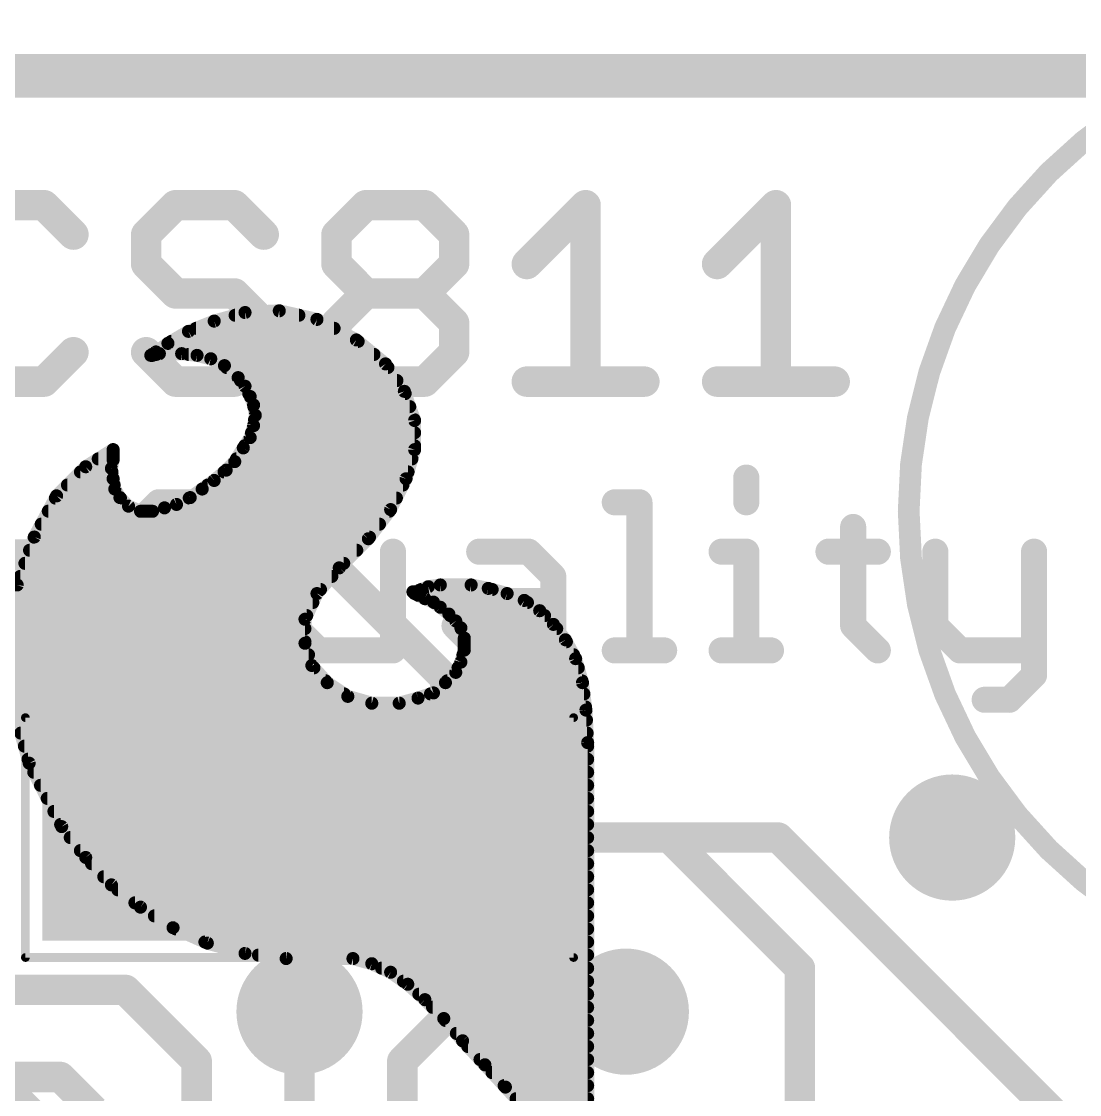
# Model space of a CAD drawing. Extents: x -8.7 to 63.3, y -0.1 to 30.3.
# Drawn here: x 7.27 to 13.44, y 11.84 to 18.1 of the extents above; entities that cross this region are included whole.
import ezdxf

# ---------------------------------------------------------------- set-up
doc = ezdxf.new("R2010")
doc.units = 0
for name, color, linetype in [('1', 12, 'CONTINUOUS'), ('16', 132, 'CONTINUOUS'), ('18', 110, 'CONTINUOUS'), ('20', 53, 'CONTINUOUS'), ('21', 41, 'CONTINUOUS'), ('22', 40, 'CONTINUOUS'), ('29', 253, 'CONTINUOUS'), ('31', 253, 'CONTINUOUS'), ('39', 12, 'CONTINUOUS')]:
    doc.layers.add(name, color=color, linetype=linetype)

# ---------------------------------------------------------------- blocks, each defined once
blk = doc.blocks.new('RECT')
blk.add_solid([(-0.5, -0.5), (0.5, -0.5), (-0.5, 0.5), (0.5, 0.5)])
blk = doc.blocks.new('ROUNDV')
at = {"const_width": 0.5}
blk.add_lwpolyline([(0, -0.25, 1), (0, 0.25, 1), (0, -0.25)], format="xyb", dxfattribs=at)

msp = doc.modelspace()

# ---------------------------------------------------------------- linework, layer by layer
at = {"layer": '1'}
for points, const_width in [([(17.78, 17.78), (0, 17.78)], 0.254), ([(6.223, 14.986), (9.017, 14.986)], 0.1778), ([(9.017, 14.986), (9.74, 14.263)], 0.1778), ([(9.74, 13.335), (9.74, 14.263)], 0.1778), ([(11.049, 13.335), (9.74, 13.335)], 0.1778), ([(11.811, 12.573), (11.049, 13.335)], 0.1778), ([(11.811, 11.303), (11.811, 12.573)], 0.1778), ([(7.874, 12.446), (6.604, 12.446)], 0.1778), ([(8.29, 12.03), (7.874, 12.446)], 0.1778), ([(8.89, 11.26), (8.89, 12.319)], 0.1778), ([(9.49, 12.03), (9.779, 12.319)], 0.1778), ([(9.779, 12.319), (10.795, 12.319)], 0.1778), ([(8.29, 11.26), (8.29, 12.03)], 0.1778), ([(9.49, 11.26), (9.49, 12.03)], 0.1778), ([(7.493, 11.938), (4.572, 11.938)], 0.1778), ([(7.69, 11.741), (7.493, 11.938)], 0.1778)]:
    msp.add_lwpolyline(points, dxfattribs=dict(at, const_width=const_width))
at = {"layer": '1', "const_width": 0.0889}
for points in [[(9.0484, 15.0174, 1), (8.9856, 14.9546)], [(9.017, 14.9416, 1), (9.017, 15.0305)], [(9.7844, 14.263, 1), (9.6956, 14.263)], [(9.7086, 14.2316, 1), (9.7714, 14.2944)], [(9.74, 13.3795, 1), (9.74, 13.2906)], [(11.0804, 13.3664, 1), (11.0176, 13.3036)], [(11.049, 13.2906, 1), (11.049, 13.3795)], [(9.6956, 13.335, 1), (9.7844, 13.335)], [(11.8554, 12.573, 1), (11.7666, 12.573)], [(11.7796, 12.5416, 1), (11.8424, 12.6044)], [(7.9054, 12.4774, 1), (7.8426, 12.4146)], [(7.874, 12.4016, 1), (7.874, 12.4904)], [(8.9345, 12.319, 1), (8.8456, 12.319)], [(9.779, 12.3635, 1), (9.779, 12.2746)], [(9.8104, 12.2876, 1), (9.7476, 12.3504)], [(10.795, 12.2746, 1), (10.795, 12.3635)], [(8.3345, 12.03, 1), (8.2456, 12.03)], [(8.2586, 11.9986, 1), (8.3214, 12.0614)], [(9.4586, 12.0614, 1), (9.5214, 11.9986)], [(9.5344, 12.03, 1), (9.4456, 12.03)], [(7.5244, 11.9694, 1), (7.4616, 11.9066)], [(7.493, 11.8936, 1), (7.493, 11.9825)]]:
    msp.add_lwpolyline(points, format="xyb", dxfattribs=at)
at = {"layer": '16'}
for points, const_width in [([(0, 17.78), (17.78, 17.78)], 0.254), ([(9.271, 13.335), (8.89, 12.954)], 0.1778), ([(11.684, 13.335), (9.271, 13.335)], 0.1778), ([(13.589, 11.43), (11.684, 13.335)], 0.1778), ([(8.89, 12.954), (8.89, 12.319)], 0.1778), ([(7.62, 11.43), (6.35, 12.7)], 0.1778), ([(10.16, 11.684), (10.795, 12.319)], 0.1778)]:
    msp.add_lwpolyline(points, dxfattribs=dict(at, const_width=const_width))
at = {"layer": '16', "const_width": 0.0889}
for points in [[(9.271, 13.3795, 1), (9.271, 13.2906)], [(9.3024, 13.3036, 1), (9.2396, 13.3664)], [(11.7154, 13.3664, 1), (11.6526, 13.3036)], [(11.684, 13.2906, 1), (11.684, 13.3795)], [(8.9345, 12.954, 1), (8.8456, 12.954)], [(8.8586, 12.9854, 1), (8.9214, 12.9226)], [(10.8264, 12.2876, 1), (10.7636, 12.3504)], [(8.8456, 12.319, 1), (8.9345, 12.319)]]:
    msp.add_lwpolyline(points, format="xyb", dxfattribs=at)
at = {"layer": '20', "const_width": 0.2032}
msp.add_lwpolyline([(0, 17.78), (17.78, 17.78)], dxfattribs=at)
at = {"layer": '21'}
for points, const_width in [([(7.3988, 17.0252), (7.0556, 17.0252)], 0.1778), ([(7.5704, 16.8536), (7.3988, 17.0252)], 0.1778), ([(8.1666, 17.0252), (7.995, 16.8536)], 0.1778), ([(8.5098, 17.0252), (8.1666, 17.0252)], 0.1778), ([(8.6814, 16.8536), (8.5098, 17.0252)], 0.1778), ([(9.1059, 16.8536), (9.2775, 17.0252)], 0.1778), ([(9.2775, 17.0252), (9.6207, 17.0252)], 0.1778), ([(9.6207, 17.0252), (9.7923, 16.8536)], 0.1778), ([(10.2168, 16.682), (10.56, 17.0252)], 0.1778), ([(10.56, 17.0252), (10.56, 15.9957)], 0.1778), ([(11.3278, 16.682), (11.6709, 17.0252)], 0.1778), ([(11.6709, 17.0252), (11.6709, 15.9957)], 0.1778), ([(7.995, 16.8536), (7.995, 16.682)], 0.1778), ([(9.1059, 16.682), (9.1059, 16.8536)], 0.1778), ([(9.7923, 16.8536), (9.7923, 16.682)], 0.1778), ([(7.995, 16.682), (8.1666, 16.5104)], 0.1778), ([(9.2775, 16.5104), (9.1059, 16.682)], 0.1778), ([(9.7923, 16.682), (9.6207, 16.5104)], 0.1778), ([(8.1666, 16.5104), (8.5098, 16.5104)], 0.1778), ([(8.5098, 16.5104), (8.6814, 16.3388)], 0.1778), ([(9.1059, 16.3388), (9.2775, 16.5104)], 0.1778), ([(9.2775, 16.5104), (9.6207, 16.5104)], 0.1778), ([(9.6207, 16.5104), (9.7923, 16.3388)], 0.1778), ([(8.6814, 16.3388), (8.6814, 16.1672)], 0.1778), ([(9.1059, 16.1672), (9.1059, 16.3388)], 0.1778), ([(9.7923, 16.3388), (9.7923, 16.1672)], 0.1778), ([(7.3988, 15.9957), (7.5704, 16.1672)], 0.1778), ([(8.1666, 15.9957), (7.995, 16.1672)], 0.1778), ([(8.6814, 16.1672), (8.5098, 15.9957)], 0.1778), ([(9.2775, 15.9957), (9.1059, 16.1672)], 0.1778), ([(9.7923, 16.1672), (9.6207, 15.9957)], 0.1778), ([(7.0556, 15.9957), (7.3988, 15.9957)], 0.1778), ([(8.5098, 15.9957), (8.1666, 15.9957)], 0.1778), ([(9.6207, 15.9957), (9.2775, 15.9957)], 0.1778), ([(10.2168, 15.9957), (10.9032, 15.9957)], 0.1778), ([(11.3278, 15.9957), (12.0141, 15.9957)], 0.1778), ([(11.4981, 15.4356), (11.4981, 15.2915)], 0.1524), ([(7.9238, 15.1475), (8.0679, 15.2915)], 0.1524), ([(8.0679, 15.2915), (8.356, 15.2915)], 0.1524), ([(8.356, 15.2915), (8.5, 15.1475)], 0.1524), ([(10.7304, 15.2915), (10.8744, 15.2915)], 0.1524), ([(10.8744, 15.2915), (10.8744, 14.4272)], 0.1524), ([(7.9238, 14.5713), (7.9238, 15.1475)], 0.1524), ([(8.5, 15.1475), (8.5, 14.5713)], 0.1524), ([(12.1218, 15.1475), (12.1218, 14.5713)], 0.1524), ([(8.8593, 15.0034), (8.8593, 14.5713)], 0.1524), ([(9.4355, 14.4272), (9.4355, 15.0034)], 0.1524), ([(9.9389, 15.0034), (10.227, 15.0034)], 0.1524), ([(10.227, 15.0034), (10.3711, 14.8594)], 0.1524), ([(11.354, 15.0034), (11.4981, 15.0034)], 0.1524), ([(11.4981, 15.0034), (11.4981, 14.4272)], 0.1524), ([(11.9777, 15.0034), (12.2658, 15.0034)], 0.1524), ([(12.6014, 15.0034), (12.6014, 14.5713)], 0.1524), ([(13.1776, 15.0034), (13.1776, 14.2831)], 0.1524), ([(10.3711, 14.8594), (10.3711, 14.4272)], 0.1524), ([(8.2119, 14.7153), (8.5, 14.4272)], 0.1524), ([(9.7948, 14.5713), (9.9389, 14.7153)], 0.1524), ([(9.9389, 14.7153), (10.3711, 14.7153)], 0.1524), ([(8.0679, 14.4272), (7.9238, 14.5713)], 0.1524), ([(8.5, 14.5713), (8.356, 14.4272)], 0.1524), ([(8.8593, 14.5713), (9.0034, 14.4272)], 0.1524), ([(9.9389, 14.4272), (9.7948, 14.5713)], 0.1524), ([(12.1218, 14.5713), (12.2658, 14.4272)], 0.1524), ([(12.6014, 14.5713), (12.7454, 14.4272)], 0.1524), ([(8.356, 14.4272), (8.0679, 14.4272)], 0.1524), ([(9.0034, 14.4272), (9.4355, 14.4272)], 0.1524), ([(10.3711, 14.4272), (9.9389, 14.4272)], 0.1524), ([(10.7304, 14.4272), (11.0185, 14.4272)], 0.1524), ([(11.354, 14.4272), (11.6421, 14.4272)], 0.1524), ([(12.7454, 14.4272), (13.1776, 14.4272)], 0.1524), ([(13.1776, 14.2831), (13.0336, 14.1391)], 0.1524), ([(13.0336, 14.1391), (12.8895, 14.1391)], 0.1524)]:
    msp.add_lwpolyline(points, dxfattribs=dict(at, const_width=const_width))
for points, const_width in [([(7.4303, 17.0567, 1), (7.3674, 16.9938)], 0.0889), ([(7.3988, 16.9808, 1), (7.3988, 17.0697)], 0.0889), ([(8.1666, 17.0697, 1), (8.1666, 16.9808)], 0.0889), ([(8.198, 16.9938, 1), (8.1351, 17.0567)], 0.0889), ([(8.5412, 17.0567, 1), (8.4783, 16.9938)], 0.0889), ([(8.5098, 16.9808, 1), (8.5098, 17.0697)], 0.0889), ([(9.2775, 17.0697, 1), (9.2775, 16.9808)], 0.0889), ([(9.3089, 16.9938, 1), (9.2461, 17.0567)], 0.0889), ([(9.6521, 17.0567, 1), (9.5893, 16.9938)], 0.0889), ([(9.6207, 16.9808, 1), (9.6207, 17.0697)], 0.0889), ([(10.6045, 17.0252, 1), (10.5156, 17.0252)], 0.0889), ([(10.5914, 16.9938, 1), (10.5286, 17.0567)], 0.0889), ([(11.7154, 17.0252, 1), (11.6265, 17.0252)], 0.0889), ([(11.7024, 16.9938, 1), (11.6395, 17.0567)], 0.0889), ([(7.539, 16.8222, 1), (7.6019, 16.8851)], 0.0889), ([(8.0394, 16.8536, 1), (7.9505, 16.8536)], 0.0889), ([(7.9635, 16.8851, 1), (8.0264, 16.8222)], 0.0889), ([(8.6499, 16.8222, 1), (8.7128, 16.8851)], 0.0889), ([(9.1503, 16.8536, 1), (9.0614, 16.8536)], 0.0889), ([(9.0745, 16.8851, 1), (9.1373, 16.8222)], 0.0889), ([(9.8367, 16.8536, 1), (9.7478, 16.8536)], 0.0889), ([(9.7609, 16.8222, 1), (9.8237, 16.8851)], 0.0889), ([(8.0264, 16.7135, 1), (7.9635, 16.6506)], 0.0889), ([(7.9505, 16.682, 1), (8.0394, 16.682)], 0.0889), ([(9.1373, 16.7135, 1), (9.0745, 16.6506)], 0.0889), ([(9.0614, 16.682, 1), (9.1503, 16.682)], 0.0889), ([(9.7478, 16.682, 1), (9.8367, 16.682)], 0.0889), ([(9.8237, 16.6506, 1), (9.7609, 16.7135)], 0.0889), ([(10.1854, 16.7135, 1), (10.2483, 16.6506)], 0.0889), ([(11.2963, 16.7135, 1), (11.3592, 16.6506)], 0.0889), ([(8.1666, 16.5549, 1), (8.1666, 16.466)], 0.0889), ([(8.5412, 16.5419, 1), (8.4783, 16.479)], 0.0889), ([(8.5098, 16.466, 1), (8.5098, 16.5549)], 0.0889), ([(9.2775, 16.5549, 1), (9.2775, 16.466)], 0.0889), ([(9.3089, 16.479, 1), (9.2461, 16.5419)], 0.0889), ([(9.6521, 16.5419, 1), (9.5893, 16.479)], 0.0889), ([(9.6207, 16.466, 1), (9.6207, 16.5549)], 0.0889), ([(8.1351, 16.479, 1), (8.198, 16.5419)], 0.0889), ([(9.2461, 16.479, 1), (9.3089, 16.5419)], 0.0889), ([(9.5893, 16.5419, 1), (9.6521, 16.479)], 0.0889), ([(8.7258, 16.3388, 1), (8.6369, 16.3388)], 0.0889), ([(8.6499, 16.3074, 1), (8.7128, 16.3703)], 0.0889), ([(9.1503, 16.3388, 1), (9.0614, 16.3388)], 0.0889), ([(9.0745, 16.3703, 1), (9.1373, 16.3074)], 0.0889), ([(9.8367, 16.3388, 1), (9.7478, 16.3388)], 0.0889), ([(9.7609, 16.3074, 1), (9.8237, 16.3703)], 0.0889), ([(7.6019, 16.1358, 1), (7.539, 16.1987)], 0.0889), ([(8.0264, 16.1987, 1), (7.9635, 16.1358)], 0.0889), ([(8.7128, 16.1358, 1), (8.6499, 16.1987)], 0.0889), ([(9.1373, 16.1987, 1), (9.0745, 16.1358)], 0.0889), ([(9.8237, 16.1358, 1), (9.7609, 16.1987)], 0.0889), ([(8.6369, 16.1672, 1), (8.7258, 16.1672)], 0.0889), ([(9.0614, 16.1672, 1), (9.1503, 16.1672)], 0.0889), ([(9.7478, 16.1672, 1), (9.8367, 16.1672)], 0.0889), ([(7.3674, 16.0271, 1), (7.4303, 15.9642)], 0.0889), ([(7.3988, 15.9512, 1), (7.3988, 16.0401)], 0.0889), ([(8.1666, 16.0401, 1), (8.1666, 15.9512)], 0.0889), ([(8.1351, 15.9642, 1), (8.198, 16.0271)], 0.0889), ([(8.4783, 16.0271, 1), (8.5412, 15.9642)], 0.0889), ([(8.5098, 15.9512, 1), (8.5098, 16.0401)], 0.0889), ([(9.2775, 16.0401, 1), (9.2775, 15.9512)], 0.0889), ([(9.2461, 15.9642, 1), (9.3089, 16.0271)], 0.0889), ([(9.5893, 16.0271, 1), (9.6521, 15.9642)], 0.0889), ([(9.6207, 15.9512, 1), (9.6207, 16.0401)], 0.0889), ([(10.2168, 16.0401, 1), (10.2168, 15.9512)], 0.0889), ([(10.5156, 15.9957, 1), (10.6045, 15.9957)], 0.0889), ([(10.9032, 15.9512, 1), (10.9032, 16.0401)], 0.0889), ([(11.3278, 16.0401, 1), (11.3278, 15.9512)], 0.0889), ([(11.6265, 15.9957, 1), (11.7154, 15.9957)], 0.0889), ([(12.0141, 15.9512, 1), (12.0141, 16.0401)], 0.0889), ([(11.5362, 15.4356, 1), (11.46, 15.4356)], 0.0762), ([(8.0679, 15.3296, 1), (8.0679, 15.2534)], 0.0762), ([(8.0948, 15.2646, 1), (8.0409, 15.3185)], 0.0762), ([(8.3829, 15.3185, 1), (8.329, 15.2646)], 0.0762), ([(8.356, 15.2534, 1), (8.356, 15.3296)], 0.0762), ([(10.7304, 15.3296, 1), (10.7304, 15.2534)], 0.0762), ([(10.9125, 15.2915, 1), (10.8363, 15.2915)], 0.0762), ([(10.8744, 15.2534, 1), (10.8744, 15.3296)], 0.0762), ([(11.46, 15.2915, 1), (11.5362, 15.2915)], 0.0762), ([(7.9619, 15.1475, 1), (7.8857, 15.1475)], 0.0762), ([(8.5381, 15.1475, 1), (8.4619, 15.1475)], 0.0762), ([(12.1599, 15.1475, 1), (12.0837, 15.1475)], 0.0762), ([(7.8969, 15.1744, 1), (7.9507, 15.1205)], 0.0762), ([(8.4731, 15.1205, 1), (8.527, 15.1744)], 0.0762), ([(8.8974, 15.0034, 1), (8.8212, 15.0034)], 0.0762), ([(9.4736, 15.0034, 1), (9.3974, 15.0034)], 0.0762), ([(9.9389, 15.0415, 1), (9.9389, 14.9653)], 0.0762), ([(10.2539, 15.0304, 1), (10.2001, 14.9765)], 0.0762), ([(10.227, 14.9653, 1), (10.227, 15.0415)], 0.0762), ([(11.354, 15.0415, 1), (11.354, 14.9653)], 0.0762), ([(11.5362, 15.0034, 1), (11.46, 15.0034)], 0.0762), ([(11.4981, 14.9653, 1), (11.4981, 15.0415)], 0.0762), ([(11.9777, 15.0415, 1), (11.9777, 14.9653)], 0.0762), ([(12.2658, 14.9653, 1), (12.2658, 15.0415)], 0.0762), ([(12.6395, 15.0034, 1), (12.5633, 15.0034)], 0.0762), ([(13.2157, 15.0034, 1), (13.1395, 15.0034)], 0.0762), ([(10.4092, 14.8594, 1), (10.333, 14.8594)], 0.0762), ([(10.3441, 14.8324, 1), (10.398, 14.8863)], 0.0762), ([(8.2389, 14.7423, 1), (8.185, 14.6884)], 0.0762), ([(9.9389, 14.7534, 1), (9.9389, 14.6772)], 0.0762), ([(9.9658, 14.6884, 1), (9.9119, 14.7423)], 0.0762), ([(10.3711, 14.6772, 1), (10.3711, 14.7534)], 0.0762), ([(7.9507, 14.5982, 1), (7.8969, 14.5443)], 0.0762), ([(7.8857, 14.5713, 1), (7.9619, 14.5713)], 0.0762), ([(8.4619, 14.5713, 1), (8.5381, 14.5713)], 0.0762), ([(8.527, 14.5443, 1), (8.4731, 14.5982)], 0.0762), ([(8.8863, 14.5982, 1), (8.8324, 14.5443)], 0.0762), ([(8.8212, 14.5713, 1), (8.8974, 14.5713)], 0.0762), ([(9.8218, 14.5982, 1), (9.7679, 14.5443)], 0.0762), ([(9.7679, 14.5982, 1), (9.8218, 14.5443)], 0.0762), ([(12.1487, 14.5982, 1), (12.0948, 14.5443)], 0.0762), ([(12.0837, 14.5713, 1), (12.1599, 14.5713)], 0.0762), ([(12.6283, 14.5982, 1), (12.5744, 14.5443)], 0.0762), ([(12.5633, 14.5713, 1), (12.6395, 14.5713)], 0.0762), ([(8.0679, 14.4653, 1), (8.0679, 14.3891)], 0.0762), ([(8.0409, 14.4003, 1), (8.0948, 14.4541)], 0.0762), ([(8.329, 14.4541, 1), (8.3829, 14.4003)], 0.0762), ([(8.356, 14.3891, 1), (8.356, 14.4653)], 0.0762), ([(8.4731, 14.4003, 1), (8.527, 14.4541)], 0.0762), ([(9.0034, 14.4653, 1), (9.0034, 14.3891)], 0.0762), ([(8.9764, 14.4003, 1), (9.0303, 14.4541)], 0.0762), ([(9.4355, 14.3891, 1), (9.4355, 14.4653)], 0.0762), ([(9.9389, 14.4653, 1), (9.9389, 14.3891)], 0.0762), ([(9.9119, 14.4003, 1), (9.9658, 14.4541)], 0.0762), ([(10.3711, 14.3891, 1), (10.3711, 14.4653)], 0.0762), ([(10.7304, 14.4653, 1), (10.7304, 14.3891)], 0.0762), ([(11.0185, 14.3891, 1), (11.0185, 14.4653)], 0.0762), ([(11.354, 14.4653, 1), (11.354, 14.3891)], 0.0762), ([(11.6421, 14.3891, 1), (11.6421, 14.4653)], 0.0762), ([(12.2389, 14.4003, 1), (12.2928, 14.4541)], 0.0762), ([(12.7454, 14.4653, 1), (12.7454, 14.3891)], 0.0762), ([(12.7185, 14.4003, 1), (12.7724, 14.4541)], 0.0762), ([(13.1776, 14.3891, 1), (13.1776, 14.4653)], 0.0762), ([(9.3974, 14.4272, 1), (9.4736, 14.4272)], 0.0762), ([(10.333, 14.4272, 1), (10.4092, 14.4272)], 0.0762), ([(10.8363, 14.4272, 1), (10.9125, 14.4272)], 0.0762), ([(11.46, 14.4272, 1), (11.5362, 14.4272)], 0.0762), ([(13.2046, 14.2562, 1), (13.1507, 14.3101)], 0.0762), ([(13.1395, 14.2831, 1), (13.2157, 14.2831)], 0.0762), ([(12.8895, 14.1772, 1), (12.8895, 14.101)], 0.0762), ([(13.0336, 14.101, 1), (13.0336, 14.1772)], 0.0762), ([(13.0066, 14.166, 1), (13.0605, 14.1121)], 0.0762)]:
    msp.add_lwpolyline(points, format="xyb", dxfattribs=dict(at, const_width=const_width))
at = {"layer": '22', "const_width": 0.0762}
for points in [[(8.392, 16.349), (8.572, 16.399)], [(8.5144, 16.383), (8.8864, 16.383)], [(8.572, 16.399), (8.772, 16.409)], [(8.772, 16.409), (8.992, 16.359)], [(8.242, 16.289), (8.392, 16.349)], [(8.2865, 16.3068), (9.0921, 16.3068)], [(8.992, 16.359), (9.222, 16.239)], [(8.122, 16.219), (8.242, 16.289)], [(8.052, 16.169), (8.122, 16.219)], [(8.1419, 16.2306), (9.2322, 16.2306)], [(9.222, 16.239), (9.392, 16.099)], [(8.022, 16.149), (8.052, 16.169)], [(8.032, 16.149), (8.022, 16.149)], [(8.0301, 16.1544), (8.0536, 16.1544)], [(8.072, 16.159), (8.032, 16.149)], [(8.202, 16.159), (8.072, 16.159)], [(8.292, 16.149), (8.202, 16.159)], [(8.2434, 16.1544), (9.3247, 16.1544)], [(8.372, 16.129), (8.292, 16.149)], [(8.452, 16.089), (8.372, 16.129)], [(8.532, 16.019), (8.452, 16.089)], [(8.4643, 16.0782), (9.4063, 16.0782)], [(9.392, 16.099), (9.502, 15.939)], [(8.572, 15.969), (8.532, 16.019)], [(8.5456, 16.002), (9.4587, 16.002)], [(8.602, 15.909), (8.572, 15.969)], [(9.502, 15.939), (9.562, 15.769)], [(8.5936, 15.9258), (9.5067, 15.9258)], [(8.622, 15.859), (8.602, 15.909)], [(8.632, 15.799), (8.622, 15.859)], [(8.6236, 15.8496), (9.5335, 15.8496)], [(8.622, 15.739), (8.632, 15.799)], [(8.6277, 15.7734), (9.5604, 15.7734)], [(9.562, 15.769), (9.562, 15.599)], [(8.602, 15.669), (8.622, 15.739)], [(8.6101, 15.6972), (9.562, 15.6972)], [(8.562, 15.609), (8.602, 15.669)], [(8.57, 15.621), (9.562, 15.621)], [(7.642, 15.499), (7.802, 15.599)], [(7.802, 15.599), (7.802, 15.589)], [(7.802, 15.589), (7.802, 15.539)], [(8.512, 15.529), (8.562, 15.609)], [(9.562, 15.599), (9.512, 15.429)], [(7.472, 15.329), (7.642, 15.499)], [(7.7153, 15.5448), (7.802, 15.5448)], [(7.802, 15.539), (7.792, 15.489)], [(8.462, 15.479), (8.512, 15.529)], [(8.5219, 15.5448), (9.5461, 15.5448)], [(7.6116, 15.4686), (7.7954, 15.4686)], [(7.792, 15.489), (7.802, 15.429)], [(8.392, 15.419), (8.462, 15.479)], [(8.4499, 15.4686), (9.5236, 15.4686)], [(7.5354, 15.3924), (7.8081, 15.3924)], [(7.802, 15.429), (7.812, 15.369)], [(7.812, 15.369), (7.842, 15.319)], [(8.252, 15.319), (8.322, 15.369)], [(8.322, 15.369), (8.392, 15.419)], [(8.3548, 15.3924), (9.4937, 15.3924)], [(9.512, 15.429), (9.422, 15.249)], [(7.342, 15.089), (7.472, 15.329)], [(7.4651, 15.3162), (7.8448, 15.3162)], [(7.842, 15.319), (7.892, 15.269)], [(8.172, 15.279), (8.252, 15.319)], [(8.2464, 15.3162), (9.4556, 15.3162)], [(7.892, 15.269), (7.962, 15.239)], [(8.032, 15.239), (8.102, 15.259)], [(8.102, 15.259), (8.172, 15.279)], [(9.422, 15.249), (9.292, 15.079)], [(7.4238, 15.24), (7.9597, 15.24)], [(7.962, 15.239), (8.032, 15.239)], [(8.0355, 15.24), (9.4151, 15.24)], [(7.3825, 15.1638), (9.3568, 15.1638)], [(7.242, 14.809), (7.342, 15.089)], [(7.3415, 15.0876), (9.2986, 15.0876)], [(9.292, 15.079), (9.122, 14.909)], [(7.3143, 15.0114), (9.2244, 15.0114)], [(7.2871, 14.9352), (9.1482, 14.9352)], [(9.122, 14.909), (8.992, 14.759)], [(7.192, 14.479), (7.242, 14.809)], [(7.2599, 14.859), (9.0787, 14.859)], [(9.642, 14.799), (9.712, 14.809)], [(9.712, 14.809), (9.892, 14.809)], [(9.892, 14.809), (9.992, 14.789)], [(7.238, 14.7828), (9.0126, 14.7828)], [(8.992, 14.759), (8.922, 14.609)], [(9.562, 14.759), (9.552, 14.769)], [(9.552, 14.769), (9.562, 14.769)], [(9.562, 14.769), (9.592, 14.779)], [(9.582, 14.749), (9.562, 14.759)], [(9.622, 14.729), (9.582, 14.749)], [(9.592, 14.779), (9.642, 14.799)], [(9.6015, 14.7828), (10.0147, 14.7828)], [(9.992, 14.789), (10.102, 14.759)], [(10.102, 14.759), (10.202, 14.719)], [(7.2265, 14.7066), (8.9675, 14.7066)], [(9.672, 14.709), (9.622, 14.729)], [(9.712, 14.679), (9.672, 14.709)], [(9.6752, 14.7066), (10.2206, 14.7066)], [(9.762, 14.639), (9.712, 14.679)], [(10.202, 14.719), (10.292, 14.659)], [(7.2149, 14.6304), (8.932, 14.6304)], [(9.802, 14.599), (9.762, 14.639)], [(9.7706, 14.6304), (10.3206, 14.6304)], [(10.292, 14.659), (10.372, 14.579)], [(7.2034, 14.5542), (8.922, 14.5542)], [(8.922, 14.609), (8.922, 14.469)], [(9.832, 14.559), (9.802, 14.599)], [(9.852, 14.499), (9.832, 14.559)], [(9.8336, 14.5542), (10.3913, 14.5542)], [(10.372, 14.579), (10.442, 14.489)], [(9.852, 14.429), (9.852, 14.499)], [(7.1921, 14.478), (8.922, 14.478)], [(8.922, 14.469), (8.962, 14.339)], [(9.832, 14.359), (9.852, 14.429)], [(9.852, 14.478), (10.448, 14.478)], [(10.442, 14.489), (10.502, 14.379)], [(7.1964, 14.4018), (8.9427, 14.4018)], [(9.8442, 14.4018), (10.4896, 14.4018)], [(10.502, 14.379), (10.542, 14.239)], [(7.2008, 14.3256), (8.9741, 14.3256)], [(8.962, 14.339), (9.052, 14.239)], [(9.802, 14.299), (9.832, 14.359)], [(9.8153, 14.3256), (10.5173, 14.3256)], [(7.2051, 14.2494), (9.0426, 14.2494)], [(9.742, 14.239), (9.802, 14.299)], [(9.7524, 14.2494), (10.539, 14.2494)], [(9.052, 14.239), (9.172, 14.159)], [(9.582, 14.149), (9.672, 14.179)], [(9.672, 14.179), (9.742, 14.239)], [(10.542, 14.239), (10.562, 14.079)], [(7.2095, 14.1732), (9.1507, 14.1732)], [(7.312, 13.769), (7.212, 14.129)], [(9.172, 14.159), (9.312, 14.119)], [(9.312, 14.119), (9.472, 14.119)], [(9.472, 14.119), (9.582, 14.149)], [(9.6546, 14.1732), (10.5502, 14.1732)], [(7.2209, 14.097), (10.5598, 14.097)], [(10.562, 14.079), (10.572, 13.889)], [(7.2421, 14.0208), (10.5651, 14.0208)], [(7.2632, 13.9446), (10.5691, 13.9446)], [(7.2844, 13.8684), (10.572, 13.8684)], [(10.572, 13.889), (10.572, 11.319)], [(7.3056, 13.7922), (10.572, 13.7922)], [(7.502, 13.399), (7.312, 13.769)], [(7.3392, 13.716), (10.572, 13.716)], [(7.3783, 13.6398), (10.572, 13.6398)], [(7.4175, 13.5636), (10.572, 13.5636)], [(7.4566, 13.4874), (10.572, 13.4874)], [(7.4957, 13.4112), (10.572, 13.4112)], [(7.642, 13.219), (7.502, 13.399)], [(7.5518, 13.335), (10.572, 13.335)], [(7.611, 13.2588), (10.572, 13.2588)], [(7.792, 13.059), (7.642, 13.219)], [(7.6761, 13.1826), (10.572, 13.1826)], [(7.7476, 13.1064), (10.572, 13.1064)], [(7.962, 12.929), (7.792, 13.059)], [(7.8297, 13.0302), (10.572, 13.0302)], [(7.9293, 12.954), (10.572, 12.954)], [(8.152, 12.809), (7.962, 12.929)], [(8.0431, 12.8778), (10.572, 12.8778)], [(8.352, 12.719), (8.152, 12.809)], [(8.1684, 12.8016), (10.572, 12.8016)], [(8.3378, 12.7254), (10.572, 12.7254)], [(8.572, 12.659), (8.352, 12.719)], [(8.812, 12.629), (8.572, 12.659)], [(8.6504, 12.6492), (10.572, 12.6492)], [(9.202, 12.629), (8.812, 12.629)], [(9.312, 12.599), (9.202, 12.629)], [(9.422, 12.549), (9.312, 12.599)], [(9.3692, 12.573), (10.572, 12.573)], [(9.522, 12.479), (9.422, 12.549)], [(9.4966, 12.4968), (10.572, 12.4968)], [(9.622, 12.389), (9.522, 12.479)], [(9.5869, 12.4206), (10.572, 12.4206)], [(9.732, 12.279), (9.622, 12.389)], [(9.6666, 12.3444), (10.572, 12.3444)], [(9.842, 12.149), (9.732, 12.279)], [(9.7411, 12.2682), (10.572, 12.2682)], [(9.8056, 12.192), (10.572, 12.192)], [(9.972, 12.009), (9.842, 12.149)], [(9.8728, 12.1158), (10.572, 12.1158)], [(9.9436, 12.0396), (10.572, 12.0396)], [(10.092, 11.879), (9.972, 12.009)], [(10.0141, 11.9634), (10.572, 11.9634)], [(10.0844, 11.8872), (10.572, 11.8872)], [(10.202, 11.759), (10.092, 11.879)], [(10.1543, 11.811), (10.572, 11.811)]]:
    msp.add_lwpolyline(points, dxfattribs=at)
at = {"layer": '22', "const_width": 0.0381}
for points in [[(8.5144, 16.402, 1), (8.5144, 16.3639)], [(8.571, 16.418, 1), (8.573, 16.38)], [(8.5771, 16.3806, 1), (8.5669, 16.4174)], [(8.7762, 16.4276, 1), (8.7678, 16.3904)], [(8.773, 16.39, 1), (8.771, 16.428)], [(8.8864, 16.3639, 1), (8.8864, 16.402)], [(8.2865, 16.3258, 1), (8.2865, 16.2877)], [(8.3869, 16.3674, 1), (8.3971, 16.3306)], [(8.3991, 16.3313, 1), (8.3849, 16.3667)], [(9.0008, 16.3759, 1), (8.9832, 16.3421)], [(8.9878, 16.3404, 1), (8.9962, 16.3776)], [(9.0921, 16.2877, 1), (9.0921, 16.3258)], [(8.2349, 16.3067, 1), (8.2491, 16.2713)], [(8.2516, 16.2725, 1), (8.2324, 16.3055)], [(8.1124, 16.2355, 1), (8.1316, 16.2025)], [(8.1331, 16.2035, 1), (8.1109, 16.2345)], [(8.1419, 16.2496, 1), (8.1419, 16.2115)], [(9.2341, 16.2537, 1), (9.2099, 16.2243)], [(9.2132, 16.2221, 1), (9.2308, 16.2559)], [(9.2322, 16.2115, 1), (9.2322, 16.2496)], [(8.0114, 16.1649, 1), (8.0326, 16.1331)], [(8.022, 16.1681, 1), (8.022, 16.13)], [(8.0301, 16.1735, 1), (8.0301, 16.1354)], [(8.0274, 16.1675, 1), (8.0366, 16.1305)], [(8.032, 16.13, 1), (8.032, 16.1681)], [(8.0409, 16.1845, 1), (8.0631, 16.1535)], [(8.0626, 16.1531, 1), (8.0414, 16.1849)], [(8.072, 16.1781, 1), (8.072, 16.14)], [(8.0536, 16.1354, 1), (8.0536, 16.1735)], [(8.0766, 16.1405, 1), (8.0674, 16.1775)], [(8.2041, 16.1779, 1), (8.1999, 16.1401)], [(8.202, 16.14, 1), (8.202, 16.1781)], [(8.2434, 16.1735, 1), (8.2434, 16.1354)], [(8.2966, 16.1675, 1), (8.2874, 16.1305)], [(8.2899, 16.1301, 1), (8.2941, 16.1679)], [(8.3805, 16.146, 1), (8.3635, 16.112)], [(8.3674, 16.1105, 1), (8.3766, 16.1475)], [(9.3247, 16.1354, 1), (9.3247, 16.1735)], [(8.4645, 16.1033, 1), (8.4395, 16.0747)], [(8.4435, 16.072, 1), (8.4605, 16.106)], [(8.4643, 16.0973, 1), (8.4643, 16.0592)], [(9.4077, 16.1098, 1), (9.3763, 16.0882)], [(9.3799, 16.0843, 1), (9.4041, 16.1137)], [(9.4063, 16.0592, 1), (9.4063, 16.0973)], [(8.5469, 16.0309, 1), (8.5171, 16.0071)], [(8.5195, 16.0047, 1), (8.5445, 16.0333)], [(8.5456, 16.0211, 1), (8.5456, 15.983)], [(9.4587, 15.983, 1), (9.4587, 16.0211)], [(8.589, 15.9775, 1), (8.555, 15.9605)], [(8.5571, 15.9571, 1), (8.5869, 15.9809)], [(9.52, 15.9453, 1), (9.484, 15.9327)], [(9.4863, 15.9282, 1), (9.5177, 15.9498)], [(8.5936, 15.9449, 1), (8.5936, 15.9068)], [(8.6197, 15.9161, 1), (8.5843, 15.9019)], [(8.585, 15.9005, 1), (8.619, 15.9175)], [(9.5067, 15.9068, 1), (9.5067, 15.9449)], [(8.6408, 15.8621, 1), (8.6032, 15.8559)], [(8.6043, 15.8519, 1), (8.6397, 15.8661)], [(8.6236, 15.8687, 1), (8.6236, 15.8306)], [(9.5335, 15.8306, 1), (9.5335, 15.8687)], [(8.6277, 15.7925, 1), (8.6277, 15.7544)], [(8.6508, 15.7959, 1), (8.6132, 15.8021)], [(8.6132, 15.7959, 1), (8.6508, 15.8021)], [(9.5811, 15.769, 1), (9.543, 15.769)], [(9.544, 15.7627, 1), (9.58, 15.7753)], [(9.5604, 15.7544, 1), (9.5604, 15.7925)], [(8.6101, 15.7163, 1), (8.6101, 15.6782)], [(8.6032, 15.7421, 1), (8.6408, 15.7359)], [(8.6403, 15.7338, 1), (8.6037, 15.7442)], [(9.562, 15.6782, 1), (9.562, 15.7163)], [(8.57, 15.6401, 1), (8.57, 15.602)], [(8.5837, 15.6742, 1), (8.6203, 15.6638)], [(8.6179, 15.6584, 1), (8.5861, 15.6796)], [(9.562, 15.602, 1), (9.562, 15.6401)], [(7.8211, 15.599, 1), (7.783, 15.599)], [(7.8211, 15.589, 1), (7.783, 15.589)], [(7.783, 15.589, 1), (7.8211, 15.589)], [(7.8121, 15.5828, 1), (7.7919, 15.6152)], [(8.5461, 15.6196, 1), (8.5779, 15.5984)], [(8.5782, 15.5989, 1), (8.5458, 15.6191)], [(9.543, 15.599, 1), (9.5811, 15.599)], [(9.5803, 15.5936, 1), (9.5437, 15.6044)], [(7.6319, 15.5152, 1), (7.6521, 15.4828)], [(7.6555, 15.4855, 1), (7.6285, 15.5125)], [(7.7153, 15.5639, 1), (7.7153, 15.5258)], [(7.783, 15.539, 1), (7.8211, 15.539)], [(7.8207, 15.5353, 1), (7.7833, 15.5427)], [(7.802, 15.5258, 1), (7.802, 15.5639)], [(8.4958, 15.5391, 1), (8.5282, 15.5189)], [(8.5255, 15.5155, 1), (8.4985, 15.5425)], [(8.5219, 15.5639, 1), (8.5219, 15.5258)], [(9.5461, 15.5258, 1), (9.5461, 15.5639)], [(7.6116, 15.4877, 1), (7.6116, 15.4496)], [(7.8108, 15.4921, 1), (7.7732, 15.4859)], [(7.7733, 15.4927, 1), (7.8107, 15.4853)], [(7.7954, 15.4496, 1), (7.7954, 15.4877)], [(8.4499, 15.4877, 1), (8.4499, 15.4496)], [(8.4485, 15.4925, 1), (8.4755, 15.4655)], [(8.4744, 15.4645, 1), (8.4496, 15.4935)], [(9.5236, 15.4496, 1), (9.5236, 15.4877)], [(7.5354, 15.4115, 1), (7.5354, 15.3734)], [(7.8208, 15.4321, 1), (7.7832, 15.4259)], [(7.7832, 15.4259, 1), (7.8208, 15.4321)], [(7.8283, 15.3788, 1), (7.7957, 15.3592)], [(7.8081, 15.3734, 1), (7.8081, 15.4115)], [(8.3331, 15.3535, 1), (8.3109, 15.3845)], [(8.3548, 15.4115, 1), (8.3548, 15.3734)], [(8.3796, 15.4335, 1), (8.4044, 15.4045)], [(8.4031, 15.4035, 1), (8.3809, 15.4345)], [(9.4937, 15.4344, 1), (9.5303, 15.4236)], [(9.4937, 15.3734, 1), (9.4937, 15.4115)], [(9.529, 15.4205, 1), (9.495, 15.4375)], [(7.4651, 15.3353, 1), (7.4651, 15.2972)], [(7.4585, 15.3425, 1), (7.4855, 15.3155)], [(7.4888, 15.3199, 1), (7.4552, 15.3381)], [(7.7932, 15.3659, 1), (7.8308, 15.3721)], [(7.8555, 15.3325, 1), (7.8285, 15.3055)], [(7.8257, 15.3092, 1), (7.8583, 15.3288)], [(7.8448, 15.2972, 1), (7.8448, 15.3353)], [(8.2464, 15.3353, 1), (8.2464, 15.2972)], [(8.2409, 15.3345, 1), (8.2631, 15.3035)], [(8.2605, 15.302, 1), (8.2435, 15.336)], [(8.3109, 15.3845, 1), (8.3331, 15.3535)], [(9.4556, 15.2972, 1), (9.4556, 15.3353)], [(7.8995, 15.2865, 1), (7.8845, 15.2515)], [(7.8785, 15.2555, 1), (7.9055, 15.2825)], [(8.0968, 15.2773, 1), (8.1072, 15.2407)], [(8.1072, 15.2407, 1), (8.0968, 15.2773)], [(8.1635, 15.296, 1), (8.1805, 15.262)], [(8.1772, 15.2607, 1), (8.1668, 15.2973)], [(9.4371, 15.2374, 1), (9.4069, 15.2606)], [(7.4238, 15.2591, 1), (7.4238, 15.221)], [(7.962, 15.2581, 1), (7.962, 15.22)], [(7.9545, 15.2215, 1), (7.9695, 15.2565)], [(7.9597, 15.221, 1), (7.9597, 15.2591)], [(8.0268, 15.2573, 1), (8.0372, 15.2207)], [(8.0355, 15.2591, 1), (8.0355, 15.221)], [(8.032, 15.22, 1), (8.032, 15.2581)], [(9.405, 15.2575, 1), (9.439, 15.2405)], [(9.4151, 15.221, 1), (9.4151, 15.2591)], [(7.3825, 15.1829, 1), (7.3825, 15.1448)], [(9.3568, 15.1448, 1), (9.3568, 15.1829)], [(7.3415, 15.1067, 1), (7.3415, 15.0686)], [(7.3252, 15.0981, 1), (7.3588, 15.0799)], [(7.3599, 15.0826, 1), (7.3241, 15.0954)], [(9.2769, 15.0906, 1), (9.3071, 15.0674)], [(9.3055, 15.0655, 1), (9.2785, 15.0925)], [(9.2986, 15.0686, 1), (9.2986, 15.1067)], [(7.3143, 15.0305, 1), (7.3143, 14.9924)], [(9.2244, 14.9924, 1), (9.2244, 15.0305)], [(7.2871, 14.9543, 1), (7.2871, 14.9162)], [(9.1482, 14.9162, 1), (9.1482, 14.9543)], [(9.1085, 14.9225, 1), (9.1355, 14.8955)], [(9.1364, 14.8965, 1), (9.1076, 14.9215)], [(7.2608, 14.8061, 1), (7.2232, 14.8119)], [(7.2599, 14.878, 1), (7.2599, 14.8399)], [(9.0787, 14.8399, 1), (9.0787, 14.878)], [(9.712, 14.8281, 1), (9.712, 14.79)], [(9.7147, 14.7901, 1), (9.7093, 14.8279)], [(9.8957, 14.8277, 1), (9.8883, 14.7903)], [(9.892, 14.79, 1), (9.892, 14.8281)], [(7.2241, 14.8154, 1), (7.2599, 14.8026)], [(8.9776, 14.7715, 1), (9.0064, 14.7465)], [(9.0093, 14.7509, 1), (8.9747, 14.7671)], [(9.0126, 14.7637, 1), (9.0126, 14.8018)], [(9.552, 14.7881, 1), (9.552, 14.75)], [(9.5655, 14.7825, 1), (9.5385, 14.7555)], [(9.556, 14.7871, 1), (9.568, 14.7509)], [(9.5705, 14.776, 1), (9.5535, 14.742)], [(9.5485, 14.7455, 1), (9.5755, 14.7725)], [(9.562, 14.75, 1), (9.562, 14.7881)], [(9.5905, 14.766, 1), (9.5735, 14.732)], [(9.5849, 14.7967, 1), (9.5991, 14.7613)], [(9.5735, 14.732, 1), (9.5905, 14.766)], [(9.6015, 14.8018, 1), (9.6015, 14.7637)], [(9.598, 14.7609, 1), (9.586, 14.7971)], [(9.6393, 14.8179, 1), (9.6447, 14.7801)], [(9.6491, 14.7813, 1), (9.6349, 14.8167)], [(9.997, 14.8074, 1), (9.987, 14.7706)], [(9.9883, 14.7703, 1), (9.9957, 14.8077)], [(10.0147, 14.7637, 1), (10.0147, 14.8018)], [(10.1091, 14.7767, 1), (10.0949, 14.7413)], [(10.097, 14.7406, 1), (10.107, 14.7774)], [(8.9675, 14.6875, 1), (8.9675, 14.7256)], [(9.6291, 14.7467, 1), (9.6149, 14.7113)], [(9.6135, 14.712, 1), (9.6305, 14.746)], [(9.6834, 14.7242, 1), (9.6606, 14.6938)], [(9.6752, 14.7256, 1), (9.6752, 14.6875)], [(9.6649, 14.6913, 1), (9.6791, 14.7267)], [(9.7239, 14.6939, 1), (9.7001, 14.6641)], [(10.2126, 14.7349, 1), (10.1914, 14.7031)], [(10.1949, 14.7013, 1), (10.2091, 14.7367)], [(10.2206, 14.6875, 1), (10.2206, 14.7256)], [(8.932, 14.6113, 1), (8.932, 14.6494)], [(9.7006, 14.6638, 1), (9.7234, 14.6942)], [(9.7755, 14.6525, 1), (9.7485, 14.6255)], [(9.7501, 14.6241, 1), (9.7739, 14.6539)], [(9.7706, 14.6494, 1), (9.7706, 14.6113)], [(10.3055, 14.6725, 1), (10.2785, 14.6455)], [(10.2814, 14.6431, 1), (10.3026, 14.6749)], [(10.3206, 14.6113, 1), (10.3206, 14.6494)], [(8.9047, 14.6171, 1), (8.9393, 14.6009)], [(8.9411, 14.609, 1), (8.903, 14.609)], [(8.922, 14.5352, 1), (8.922, 14.5733)], [(9.8172, 14.6104, 1), (9.7868, 14.5876)], [(9.7885, 14.5855, 1), (9.8155, 14.6125)], [(9.8501, 14.565, 1), (9.8139, 14.553)], [(9.8336, 14.5733, 1), (9.8336, 14.5352)], [(10.387, 14.5907, 1), (10.357, 14.5673)], [(10.3585, 14.5655, 1), (10.3855, 14.5925)], [(10.3913, 14.5352, 1), (10.3913, 14.5733)], [(9.8168, 14.5476, 1), (9.8472, 14.5704)], [(9.8711, 14.499, 1), (9.833, 14.499)], [(8.9402, 14.4746, 1), (8.9038, 14.4634)], [(8.903, 14.469, 1), (8.9411, 14.469)], [(8.922, 14.459, 1), (8.922, 14.4971)], [(9.852, 14.4971, 1), (9.852, 14.459)], [(9.8703, 14.4238, 1), (9.8337, 14.4342)], [(9.8339, 14.493, 1), (9.8701, 14.505)], [(10.4587, 14.4981, 1), (10.4253, 14.4799)], [(10.427, 14.4773, 1), (10.457, 14.5007)], [(10.448, 14.459, 1), (10.448, 14.4971)], [(8.9427, 14.3828, 1), (8.9427, 14.4209)], [(9.8442, 14.4209, 1), (9.8442, 14.3828)], [(9.833, 14.429, 1), (9.8711, 14.429)], [(10.5203, 14.3842, 1), (10.4837, 14.3738)], [(10.4853, 14.3699, 1), (10.5187, 14.3881)], [(10.4896, 14.3828, 1), (10.4896, 14.4209)], [(8.9762, 14.3517, 1), (8.9478, 14.3263)], [(8.9438, 14.3334, 1), (8.9802, 14.3446)], [(8.9741, 14.3066, 1), (8.9741, 14.3447)], [(9.8153, 14.3447, 1), (9.8153, 14.3066)], [(9.8137, 14.3642, 1), (9.8503, 14.3538)], [(9.849, 14.3505, 1), (9.815, 14.3675)], [(10.5173, 14.3066, 1), (10.5173, 14.3447)], [(9.0426, 14.2304, 1), (9.0426, 14.2685)], [(9.7524, 14.2685, 1), (9.7524, 14.2304)], [(9.785, 14.3075, 1), (9.819, 14.2905)], [(9.8155, 14.2855, 1), (9.7885, 14.3125)], [(10.539, 14.2304, 1), (10.539, 14.2685)], [(9.0626, 14.2549, 1), (9.0414, 14.2231)], [(9.0378, 14.2263, 1), (9.0662, 14.2517)], [(9.678, 14.1609, 1), (9.666, 14.1971)], [(9.7285, 14.2525, 1), (9.7555, 14.2255)], [(9.7544, 14.2245, 1), (9.7296, 14.2535)], [(10.5609, 14.2414, 1), (10.5231, 14.2366)], [(10.5237, 14.2338, 1), (10.5603, 14.2442)], [(9.1507, 14.1542, 1), (9.1507, 14.1923)], [(9.1772, 14.1773, 1), (9.1668, 14.1407)], [(9.1614, 14.1431, 1), (9.1826, 14.1749)], [(9.312, 14.1381, 1), (9.312, 14.1)], [(9.3068, 14.1007, 1), (9.3172, 14.1373)], [(9.467, 14.1374, 1), (9.477, 14.1006)], [(9.472, 14.1, 1), (9.472, 14.1381)], [(9.576, 14.1671, 1), (9.588, 14.1309)], [(9.587, 14.1306, 1), (9.577, 14.1674)], [(9.6546, 14.1923, 1), (9.6546, 14.1542)], [(9.6596, 14.1935, 1), (9.6844, 14.1645)], [(10.5502, 14.1542, 1), (10.5502, 14.1923)], [(10.581, 14.08, 1), (10.543, 14.078)], [(10.5431, 14.0766, 1), (10.5809, 14.0814)], [(10.5598, 14.078, 1), (10.5598, 14.1161)], [(10.5651, 14.0018, 1), (10.5651, 14.0399)], [(7.2632, 13.9637, 1), (7.2632, 13.9256)], [(10.5691, 13.9256, 1), (10.5691, 13.9637)], [(7.2844, 13.8875, 1), (7.2844, 13.8494)], [(10.553, 13.888, 1), (10.591, 13.89)], [(10.5911, 13.889, 1), (10.553, 13.889)], [(10.572, 13.8494, 1), (10.572, 13.8875)], [(7.3056, 13.8113, 1), (7.3056, 13.7732)], [(7.3289, 13.7777, 1), (7.2951, 13.7603)], [(7.2936, 13.7639, 1), (7.3304, 13.7741)], [(10.572, 13.7732, 1), (10.572, 13.8113)], [(7.3392, 13.7351, 1), (7.3392, 13.697)], [(10.572, 13.697, 1), (10.572, 13.7351)], [(7.3783, 13.6589, 1), (7.3783, 13.6208)], [(10.572, 13.6208, 1), (10.572, 13.6589)], [(7.4175, 13.5827, 1), (7.4175, 13.5446)], [(10.572, 13.5446, 1), (10.572, 13.5827)], [(7.4566, 13.5065, 1), (7.4566, 13.4684)], [(10.572, 13.4684, 1), (10.572, 13.5065)], [(7.4957, 13.4303, 1), (7.4957, 13.3922)], [(7.517, 13.4107, 1), (7.487, 13.3873)], [(7.4851, 13.3903, 1), (7.5189, 13.4077)], [(10.572, 13.3922, 1), (10.572, 13.4303)], [(7.5518, 13.3541, 1), (7.5518, 13.316)], [(10.572, 13.316, 1), (10.572, 13.3541)], [(7.611, 13.2779, 1), (7.611, 13.2398)], [(10.572, 13.2398, 1), (10.572, 13.2779)], [(7.6559, 13.232, 1), (7.6281, 13.206)], [(7.627, 13.2073, 1), (7.657, 13.2307)], [(7.6761, 13.2017, 1), (7.6761, 13.1636)], [(10.572, 13.1636, 1), (10.572, 13.2017)], [(7.7476, 13.1255, 1), (7.7476, 13.0874)], [(7.8036, 13.0741, 1), (7.7804, 13.0439)], [(7.7781, 13.046, 1), (7.8059, 13.072)], [(10.572, 13.0874, 1), (10.572, 13.1255)], [(7.8297, 13.0493, 1), (7.8297, 13.0112)], [(10.572, 13.0112, 1), (10.572, 13.0493)], [(7.9293, 12.9731, 1), (7.9293, 12.935)], [(7.9722, 12.9451, 1), (7.9518, 12.9129)], [(7.9504, 12.9139, 1), (7.9736, 12.9441)], [(10.572, 12.935, 1), (10.572, 12.9731)], [(8.0431, 12.8969, 1), (8.0431, 12.8588)], [(10.572, 12.8588, 1), (10.572, 12.8969)], [(8.1598, 12.8264, 1), (8.1442, 12.7916)], [(8.1418, 12.7929, 1), (8.1622, 12.8251)], [(8.1684, 12.8207, 1), (8.1684, 12.7826)], [(10.572, 12.7826, 1), (10.572, 12.8207)], [(8.3378, 12.7445, 1), (8.3378, 12.7064)], [(8.357, 12.7374, 1), (8.347, 12.7006)], [(8.3442, 12.7016, 1), (8.3598, 12.7364)], [(10.572, 12.7064, 1), (10.572, 12.7445)], [(8.5744, 12.6779, 1), (8.5696, 12.6401)], [(8.567, 12.6406, 1), (8.577, 12.6774)], [(8.6504, 12.6683, 1), (8.6504, 12.6302)], [(8.812, 12.6481, 1), (8.812, 12.61)], [(8.8096, 12.6101, 1), (8.8144, 12.6479)], [(9.207, 12.6474, 1), (9.197, 12.6106)], [(9.202, 12.61, 1), (9.202, 12.6481)], [(10.572, 12.6302, 1), (10.572, 12.6683)], [(9.3199, 12.6163, 1), (9.3041, 12.5817)], [(9.307, 12.5806, 1), (9.317, 12.6174)], [(9.3692, 12.5921, 1), (9.3692, 12.554)], [(9.4329, 12.5646, 1), (9.4111, 12.5334)], [(10.572, 12.554, 1), (10.572, 12.5921)], [(9.4141, 12.5317, 1), (9.4299, 12.5663)], [(9.4966, 12.5159, 1), (9.4966, 12.4778)], [(10.572, 12.4778, 1), (10.572, 12.5159)], [(9.5347, 12.4932, 1), (9.5093, 12.4648)], [(9.5111, 12.4634, 1), (9.5329, 12.4946)], [(9.5869, 12.4397, 1), (9.5869, 12.4016)], [(9.6355, 12.4025, 1), (9.6085, 12.3755)], [(9.6093, 12.3748, 1), (9.6347, 12.4032)], [(10.572, 12.4016, 1), (10.572, 12.4397)], [(9.6666, 12.3635, 1), (9.6666, 12.3254)], [(10.572, 12.3254, 1), (10.572, 12.3635)], [(9.7465, 12.2913, 1), (9.7175, 12.2667)], [(9.7185, 12.2655, 1), (9.7455, 12.2925)], [(9.7411, 12.2873, 1), (9.7411, 12.2492)], [(10.572, 12.2492, 1), (10.572, 12.2873)], [(9.8056, 12.2111, 1), (9.8056, 12.173)], [(10.572, 12.173, 1), (10.572, 12.2111)], [(9.856, 12.162, 1), (9.828, 12.136)], [(9.8275, 12.1367, 1), (9.8565, 12.1613)], [(9.8728, 12.1349, 1), (9.8728, 12.0968)], [(10.572, 12.0968, 1), (10.572, 12.1349)], [(9.9436, 12.0587, 1), (9.9436, 12.0206)], [(9.986, 12.0219, 1), (9.958, 11.9961)], [(9.958, 11.996, 1), (9.986, 12.022)], [(10.572, 12.0206, 1), (10.572, 12.0587)], [(10.0141, 11.9825, 1), (10.0141, 11.9444)], [(10.572, 11.9444, 1), (10.572, 11.9825)], [(10.0844, 11.9063, 1), (10.0844, 11.8681)], [(10.106, 11.8919, 1), (10.078, 11.8661)], [(10.078, 11.8661, 1), (10.106, 11.8919)], [(10.572, 11.8681, 1), (10.572, 11.9063)], [(10.1543, 11.83, 1), (10.1543, 11.7919)], [(10.572, 11.7919, 1), (10.572, 11.83)]]:
    msp.add_lwpolyline(points, format="xyb", dxfattribs=at)
at = {"layer": '39'}
for points, const_width in [([(15.24, 12.446, 1), (15.24, 18.034, 1), (15.24, 12.446)], 0.127), ([(7.3027, 14.035, 1), (7.2773, 14.035)], 0.0254), ([(7.29, 14.0477, 1), (7.29, 14.0223)], 0.0254), ([(10.5027, 14.035, 1), (10.4773, 14.035)], 0.0254), ([(10.49, 14.0223, 1), (10.49, 14.0477)], 0.0254), ([(7.29, 12.6477, 1), (7.29, 12.6223)], 0.0254), ([(10.49, 12.6223, 1), (10.49, 12.6477)], 0.0254), ([(7.2773, 12.635, 1), (7.3027, 12.635)], 0.0254), ([(10.4773, 12.635, 1), (10.5027, 12.635)], 0.0254)]:
    msp.add_lwpolyline(points, format="xyb", dxfattribs=dict(at, const_width=const_width))
at = {"layer": '39', "const_width": 0.0508}
for points in [[(7.29, 12.635), (7.29, 14.035)], [(7.29, 14.035), (10.49, 14.035)], [(10.49, 14.035), (10.49, 12.635)], [(10.49, 12.635), (7.29, 12.635)]]:
    msp.add_lwpolyline(points, dxfattribs=at)

# ---------------------------------------------------------------- block references
at = {"layer": '1', "xscale": 1.1, "rotation": 180}
for p in [(8.04, 13.335), (9.74, 13.335)]:
    msp.add_blockref('RECT', p, dxfattribs=at)
at = {"layer": '18', "xscale": 0.7366, "yscale": 0.7366}
for p in [(12.7, 13.335), (12.7, 13.335), (8.89, 12.319), (8.89, 12.319), (10.795, 12.319), (10.795, 12.319)]:
    msp.add_blockref('ROUNDV', p, dxfattribs=at)
at = {"layer": '29', "xscale": 1.3032, "yscale": 1.2032, "rotation": 180}
for p in [(8.04, 13.335), (9.74, 13.335)]:
    msp.add_blockref('RECT', p, dxfattribs=at)
at = {"layer": '31', "xscale": 1.1, "rotation": 180}
for p in [(8.04, 13.335), (9.74, 13.335)]:
    msp.add_blockref('RECT', p, dxfattribs=at)

doc.saveas('drawing.dxf')
